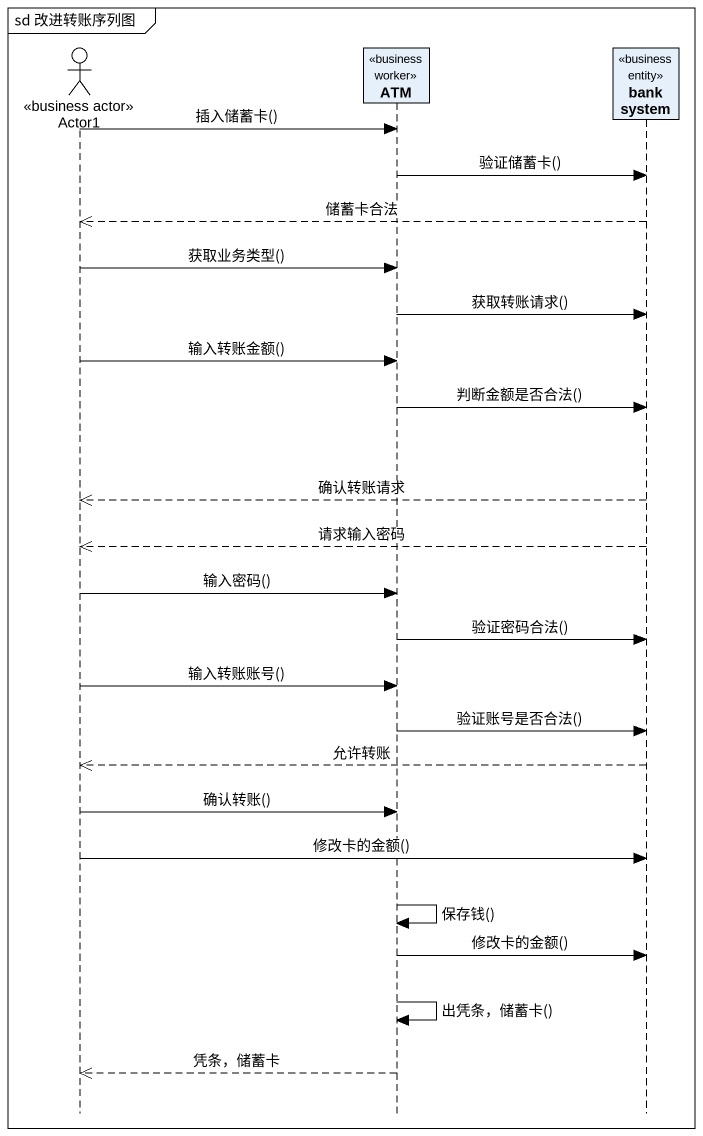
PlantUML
@startuml
mainframe sd 改进转账序列图
hide footbox
actor Actor1 <<business actor>>
participant ATM <<business worker>>
participant "bank system" as bank_system <<business entity>>

Actor1 -> ATM : 插入储蓄卡()
ATM -> bank_system : 验证储蓄卡()
bank_system -->> Actor1 : 储蓄卡合法
Actor1 -> ATM : 获取业务类型()
ATM -> bank_system : 获取转账请求()
Actor1 -> ATM : 输入转账金额()
ATM -> bank_system : 判断金额是否合法()
bank_system -->> Actor1 : 确认转账请求
bank_system -->> Actor1 : 请求输入密码
Actor1 -> ATM : 输入密码()
ATM -> bank_system : 验证密码合法()
Actor1 -> ATM : 输入转账账号()
ATM -> bank_system : 验证账号是否合法()
bank_system -->> Actor1 : 允许转账
Actor1 -> ATM : 确认转账()
Actor1 -> bank_system : 修改卡的金额()
ATM -> ATM : 保存钱()
ATM -> bank_system : 修改卡的金额()
ATM -> ATM : 出凭条，储蓄卡()
ATM -->> Actor1 : 凭条，储蓄卡
@enduml
